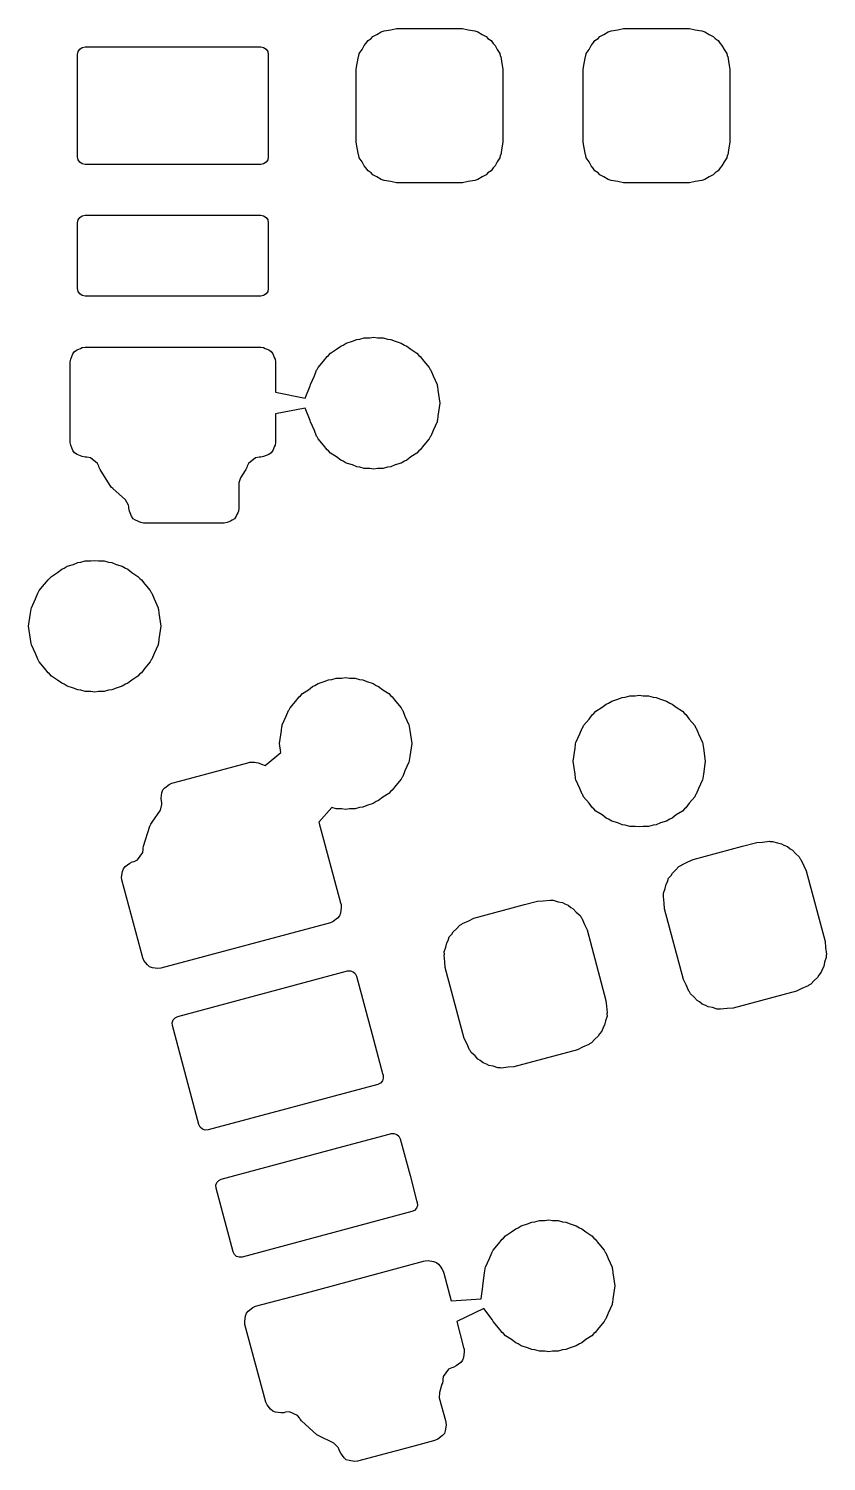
# Model space of a CAD drawing. Extents: x -3.89 to 1.02, y -1.82 to 1.02.
# Drawn here: x -1.0178 to -0.8033, y -0.3446 to 0.0407 of the extents above; entities that cross this region are included whole.
import ezdxf

# ---------------------------------------------------------------- set-up
doc = ezdxf.new("R2010")
doc.units = 0
doc.header["$MEASUREMENT"] = 0
doc.layers.add('BLACK', color=7, linetype='CONTINUOUS')

msp = doc.modelspace()

# ---------------------------------------------------------------- linework, layer by layer
at = {"layer": 'BLACK', "linetype": 'CONTINUOUS'}
for p, q in [((-0.92571, 0.03808), (-0.92521, 0.03858)), ((-0.92521, 0.03858), (-0.92415, 0.03912)), ((-0.92415, 0.03912), (-0.92302, 0.03988)), ((-0.92302, 0.03988), (-0.92244, 0.04)), ((-0.92244, 0.04), (-0.9222, 0.04012)), ((-0.9222, 0.04012), (-0.92037, 0.04041)), ((-0.92037, 0.04041), (-0.91886, 0.04071)), ((-0.91886, 0.04071), (-0.90114, 0.04071)), ((-0.90114, 0.04071), (-0.89963, 0.04041)), ((-0.89963, 0.04041), (-0.8978, 0.04012)), ((-0.8978, 0.04012), (-0.89756, 0.04)), ((-0.89756, 0.04), (-0.89698, 0.03988)), ((-0.89698, 0.03988), (-0.89585, 0.03912)), ((-0.89585, 0.03912), (-0.89479, 0.03858)), ((-0.89479, 0.03858), (-0.89429, 0.03808)), ((-0.86469, 0.03808), (-0.86418, 0.03858)), ((-0.86418, 0.03858), (-0.86313, 0.03912)), ((-0.86313, 0.03912), (-0.86199, 0.03988)), ((-0.86199, 0.03988), (-0.86141, 0.04)), ((-0.86141, 0.04), (-0.86117, 0.04012)), ((-0.86117, 0.04012), (-0.85935, 0.04041)), ((-0.85935, 0.04041), (-0.85784, 0.04071)), ((-0.85784, 0.04071), (-0.84012, 0.04071)), ((-0.84012, 0.04071), (-0.8386, 0.04041)), ((-0.8386, 0.04041), (-0.83678, 0.04012)), ((-0.83678, 0.04012), (-0.83654, 0.04)), ((-0.83654, 0.04), (-0.83596, 0.03988)), ((-0.83596, 0.03988), (-0.83482, 0.03912)), ((-0.83482, 0.03912), (-0.83377, 0.03858)), ((-0.83377, 0.03858), (-0.83326, 0.03808)), ((-1.00445, 0.03455), (-1.00402, 0.0352)), ((-1.00402, 0.0352), (-1.00337, 0.03563)), ((-1.00337, 0.03563), (-1.0026, 0.03579)), ((-1.0026, 0.03579), (-0.95535, 0.03579)), ((-0.95535, 0.03579), (-0.95459, 0.03563)), ((-0.95459, 0.03563), (-0.95393, 0.0352)), ((-0.95393, 0.0352), (-0.9535, 0.03455)), ((-0.9289, 0.034), (-0.92814, 0.03514)), ((-0.92814, 0.03514), (-0.9276, 0.03619)), ((-0.9276, 0.03619), (-0.9271, 0.0367)), ((-0.9271, 0.0367), (-0.92654, 0.03753)), ((-0.92654, 0.03753), (-0.92571, 0.03808)), ((-0.89429, 0.03808), (-0.89346, 0.03753)), ((-0.89346, 0.03753), (-0.8929, 0.0367)), ((-0.8929, 0.0367), (-0.8924, 0.03619)), ((-0.8924, 0.03619), (-0.89186, 0.03514)), ((-0.89186, 0.03514), (-0.8911, 0.034)), ((-0.86787, 0.034), (-0.86711, 0.03514)), ((-0.86711, 0.03514), (-0.86658, 0.03619)), ((-0.86658, 0.03619), (-0.86607, 0.0367)), ((-0.86607, 0.0367), (-0.86552, 0.03753)), ((-0.86552, 0.03753), (-0.86469, 0.03808)), ((-0.83326, 0.03808), (-0.83244, 0.03753)), ((-0.83244, 0.03753), (-0.83188, 0.0367)), ((-0.83188, 0.0367), (-0.83138, 0.03619)), ((-0.83138, 0.03619), (-0.83084, 0.03514)), ((-0.83084, 0.03514), (-0.83008, 0.034)), ((-1.00461, 0.03378), (-1.00445, 0.03455)), ((-1.00461, 0.00622), (-1.00461, 0.03378)), ((-0.9535, 0.03455), (-0.95335, 0.03378)), ((-0.95335, 0.03378), (-0.95335, 0.00622)), ((-0.92972, 0.02984), (-0.92942, 0.03136)), ((-0.92942, 0.03136), (-0.92913, 0.03318)), ((-0.92913, 0.03318), (-0.92901, 0.03342)), ((-0.92901, 0.03342), (-0.9289, 0.034)), ((-0.8911, 0.034), (-0.89099, 0.03342)), ((-0.89099, 0.03342), (-0.89087, 0.03318)), ((-0.89087, 0.03318), (-0.89058, 0.03136)), ((-0.89058, 0.03136), (-0.89028, 0.02984)), ((-0.8687, 0.02984), (-0.8684, 0.03136)), ((-0.8684, 0.03136), (-0.86811, 0.03318)), ((-0.86811, 0.03318), (-0.86799, 0.03342)), ((-0.86799, 0.03342), (-0.86787, 0.034)), ((-0.83008, 0.034), (-0.82996, 0.03342)), ((-0.82996, 0.03342), (-0.82984, 0.03318)), ((-0.82984, 0.03318), (-0.82955, 0.03136)), ((-0.82955, 0.03136), (-0.82925, 0.02984)), ((-0.92972, 0.01016), (-0.92972, 0.02984)), ((-0.89028, 0.02984), (-0.89028, 0.01016)), ((-0.8687, 0.01016), (-0.8687, 0.02984)), ((-0.82925, 0.02984), (-0.82925, 0.01016)), ((-0.92942, 0.00864), (-0.92972, 0.01016)), ((-0.92913, 0.00682), (-0.92942, 0.00864)), ((-0.89058, 0.00864), (-0.89087, 0.00682)), ((-0.89028, 0.01016), (-0.89058, 0.00864)), ((-0.8684, 0.00864), (-0.8687, 0.01016)), ((-0.86811, 0.00682), (-0.8684, 0.00864)), ((-0.82955, 0.00864), (-0.82984, 0.00682)), ((-0.82925, 0.01016), (-0.82955, 0.00864)), ((-1.00445, 0.00545), (-1.00461, 0.00622)), ((-1.00402, 0.0048), (-1.00445, 0.00545)), ((-1.00337, 0.00437), (-1.00402, 0.0048)), ((-1.0026, 0.00421), (-1.00337, 0.00437)), ((-1.00211, 0.00421), (-1.0026, 0.00421)), ((-0.95584, 0.00421), (-1.00211, 0.00421)), ((-0.95535, 0.00421), (-0.95584, 0.00421)), ((-0.95459, 0.00437), (-0.95535, 0.00421)), ((-0.95393, 0.0048), (-0.95459, 0.00437)), ((-0.9535, 0.00545), (-0.95393, 0.0048)), ((-0.95335, 0.00622), (-0.9535, 0.00545)), ((-0.92901, 0.00658), (-0.92913, 0.00682)), ((-0.9289, 0.006), (-0.92901, 0.00658)), ((-0.92814, 0.00486), (-0.9289, 0.006)), ((-0.9276, 0.00381), (-0.92814, 0.00486)), ((-0.89186, 0.00486), (-0.8924, 0.00381)), ((-0.8911, 0.006), (-0.89186, 0.00486)), ((-0.89099, 0.00658), (-0.8911, 0.006)), ((-0.89087, 0.00682), (-0.89099, 0.00658)), ((-0.86799, 0.00658), (-0.86811, 0.00682)), ((-0.86787, 0.006), (-0.86799, 0.00658)), ((-0.86711, 0.00486), (-0.86787, 0.006)), ((-0.86658, 0.00381), (-0.86711, 0.00486)), ((-0.83084, 0.00486), (-0.83138, 0.00381)), ((-0.83008, 0.006), (-0.83084, 0.00486)), ((-0.82996, 0.00658), (-0.83008, 0.006)), ((-0.82984, 0.00682), (-0.82996, 0.00658)), ((-0.9271, 0.0033), (-0.9276, 0.00381)), ((-0.92654, 0.00247), (-0.9271, 0.0033)), ((-0.92571, 0.00192), (-0.92654, 0.00247)), ((-0.92521, 0.00142), (-0.92571, 0.00192)), ((-0.92415, 0.00088), (-0.92521, 0.00142)), ((-0.92302, 0.00012), (-0.92415, 0.00088)), ((-0.92244, 0), (-0.92302, 0.00012)), ((-0.9222, -0.00012), (-0.92244, 0)), ((-0.89756, 0), (-0.8978, -0.00012)), ((-0.89698, 0.00012), (-0.89756, 0)), ((-0.89585, 0.00088), (-0.89698, 0.00012)), ((-0.89479, 0.00142), (-0.89585, 0.00088)), ((-0.89429, 0.00192), (-0.89479, 0.00142)), ((-0.89346, 0.00247), (-0.89429, 0.00192)), ((-0.8929, 0.0033), (-0.89346, 0.00247)), ((-0.8924, 0.00381), (-0.8929, 0.0033)), ((-0.86607, 0.0033), (-0.86658, 0.00381)), ((-0.86552, 0.00247), (-0.86607, 0.0033)), ((-0.86469, 0.00192), (-0.86552, 0.00247)), ((-0.86418, 0.00142), (-0.86469, 0.00192)), ((-0.86313, 0.00088), (-0.86418, 0.00142)), ((-0.86199, 0.00012), (-0.86313, 0.00088)), ((-0.86141, 0), (-0.86199, 0.00012)), ((-0.86117, -0.00012), (-0.86141, 0)), ((-0.83654, 0), (-0.83678, -0.00012)), ((-0.83596, 0.00012), (-0.83654, 0)), ((-0.83482, 0.00088), (-0.83596, 0.00012)), ((-0.83377, 0.00142), (-0.83482, 0.00088)), ((-0.83326, 0.00192), (-0.83377, 0.00142)), ((-0.83244, 0.00247), (-0.83326, 0.00192)), ((-0.83188, 0.0033), (-0.83244, 0.00247)), ((-0.83138, 0.00381), (-0.83188, 0.0033)), ((-0.92037, -0.00041), (-0.9222, -0.00012)), ((-0.91886, -0.00071), (-0.92037, -0.00041)), ((-0.90114, -0.00071), (-0.91886, -0.00071)), ((-0.89963, -0.00041), (-0.90114, -0.00071)), ((-0.8978, -0.00012), (-0.89963, -0.00041)), ((-0.85935, -0.00041), (-0.86117, -0.00012)), ((-0.85784, -0.00071), (-0.85935, -0.00041)), ((-0.84012, -0.00071), (-0.85784, -0.00071)), ((-0.8386, -0.00041), (-0.84012, -0.00071)), ((-0.83678, -0.00012), (-0.8386, -0.00041)), ((-1.00461, -0.0115), (-1.00445, -0.01073)), ((-1.00461, -0.02921), (-1.00461, -0.0115)), ((-1.00445, -0.01073), (-1.00402, -0.01008)), ((-1.00402, -0.01008), (-1.00337, -0.00964)), ((-1.00337, -0.00964), (-1.0026, -0.00949)), ((-1.0026, -0.00949), (-0.95535, -0.00949)), ((-0.95535, -0.00949), (-0.95459, -0.00964)), ((-0.95459, -0.00964), (-0.95393, -0.01008)), ((-0.95393, -0.01008), (-0.9535, -0.01073)), ((-0.9535, -0.01073), (-0.95335, -0.0115)), ((-0.95335, -0.0115), (-0.95335, -0.02921)), ((-1.00445, -0.02998), (-1.00461, -0.02921)), ((-1.00402, -0.03063), (-1.00445, -0.02998)), ((-1.00337, -0.03107), (-1.00402, -0.03063)), ((-0.95393, -0.03063), (-0.95459, -0.03107)), ((-0.9535, -0.02998), (-0.95393, -0.03063)), ((-0.95335, -0.02921), (-0.9535, -0.02998)), ((-1.0026, -0.03122), (-1.00337, -0.03107)), ((-0.95535, -0.03122), (-1.0026, -0.03122)), ((-0.95459, -0.03107), (-0.95535, -0.03122)), ((-0.92605, -0.04242), (-0.925, -0.04229)), ((-0.925, -0.04229), (-0.92395, -0.04242)), ((-1.00585, -0.04674), (-1.00541, -0.04609)), ((-1.00541, -0.04609), (-1.00476, -0.04565)), ((-1.00476, -0.04565), (-1.00431, -0.04547)), ((-1.00431, -0.04547), (-1.00381, -0.04526)), ((-1.00431, -0.04547), (-1.00431, -0.04547)), ((-1.00381, -0.04526), (-1.00337, -0.04507)), ((-1.00381, -0.04526), (-1.00381, -0.04526)), ((-1.00337, -0.04507), (-1.0026, -0.04492)), ((-1.0026, -0.04492), (-0.95535, -0.04492)), ((-0.95535, -0.04492), (-0.95459, -0.04507)), ((-0.95459, -0.04507), (-0.95414, -0.04526)), ((-0.95414, -0.04526), (-0.95414, -0.04526)), ((-0.95414, -0.04526), (-0.95364, -0.04547)), ((-0.95364, -0.04547), (-0.95364, -0.04547)), ((-0.95364, -0.04547), (-0.95319, -0.04565)), ((-0.95319, -0.04565), (-0.95254, -0.04609)), ((-0.95254, -0.04609), (-0.95211, -0.04674)), ((-0.93663, -0.04658), (-0.93498, -0.04552)), ((-0.93498, -0.04552), (-0.93386, -0.04466)), ((-0.93386, -0.04466), (-0.93324, -0.0444)), ((-0.93324, -0.0444), (-0.93238, -0.04385)), ((-0.93238, -0.04385), (-0.93074, -0.04337)), ((-0.93074, -0.04337), (-0.92958, -0.04289)), ((-0.92958, -0.04289), (-0.92873, -0.04278)), ((-0.92873, -0.04278), (-0.92753, -0.04242)), ((-0.92753, -0.04242), (-0.92605, -0.04242)), ((-0.92395, -0.04242), (-0.92247, -0.04242)), ((-0.92247, -0.04242), (-0.92127, -0.04278)), ((-0.92127, -0.04278), (-0.92041, -0.04289)), ((-0.92041, -0.04289), (-0.91926, -0.04337)), ((-0.91926, -0.04337), (-0.91762, -0.04385)), ((-0.91762, -0.04385), (-0.91676, -0.0444)), ((-0.91676, -0.0444), (-0.91614, -0.04466)), ((-0.91614, -0.04466), (-0.91502, -0.04552)), ((-0.91502, -0.04552), (-0.91337, -0.04658)), ((-1.00657, -0.0489), (-1.00642, -0.04813)), ((-1.00657, -0.07055), (-1.00657, -0.0489)), ((-1.00642, -0.04813), (-1.00585, -0.04674)), ((-0.95211, -0.04674), (-0.95192, -0.04718)), ((-0.95192, -0.04718), (-0.95192, -0.04719)), ((-0.95192, -0.04719), (-0.95172, -0.04768)), ((-0.95172, -0.04768), (-0.95172, -0.04768)), ((-0.95172, -0.04768), (-0.95153, -0.04813)), ((-0.95153, -0.04813), (-0.95138, -0.0489)), ((-0.95138, -0.0489), (-0.95138, -0.04938)), ((-0.95138, -0.04938), (-0.95138, -0.04938)), ((-0.95138, -0.04938), (-0.95138, -0.05709)), ((-0.93994, -0.0504), (-0.93848, -0.04872)), ((-0.93848, -0.04872), (-0.93753, -0.04747)), ((-0.93753, -0.04747), (-0.93716, -0.04719)), ((-0.93716, -0.04719), (-0.93663, -0.04658)), ((-0.91337, -0.04658), (-0.91284, -0.04719)), ((-0.91284, -0.04719), (-0.91248, -0.04747)), ((-0.91248, -0.04747), (-0.91152, -0.04872)), ((-0.91152, -0.04872), (-0.91006, -0.0504)), ((-0.94204, -0.055), (-0.94096, -0.05265)), ((-0.94096, -0.05265), (-0.94034, -0.05114)), ((-0.94034, -0.05114), (-0.94018, -0.05094)), ((-0.94018, -0.05094), (-0.93994, -0.0504)), ((-0.91006, -0.0504), (-0.90982, -0.05094)), ((-0.90982, -0.05094), (-0.90966, -0.05114)), ((-0.90966, -0.05114), (-0.90904, -0.05265)), ((-0.90904, -0.05265), (-0.90796, -0.055)), ((-0.95138, -0.05709), (-0.94346, -0.05866)), ((-0.94346, -0.05866), (-0.94209, -0.05537)), ((-0.94209, -0.05537), (-0.94204, -0.055)), ((-0.90796, -0.055), (-0.90791, -0.05537)), ((-0.90791, -0.05537), (-0.90789, -0.05542)), ((-0.90789, -0.05542), (-0.90775, -0.0565)), ((-0.90775, -0.0565), (-0.90724, -0.06)), ((-0.94346, -0.06134), (-0.95138, -0.06291)), ((-0.94209, -0.06463), (-0.94346, -0.06134)), ((-0.90724, -0.06), (-0.90775, -0.0635)), ((-0.95138, -0.06291), (-0.95138, -0.07055)), ((-0.94204, -0.065), (-0.94209, -0.06463)), ((-0.94096, -0.06735), (-0.94204, -0.065)), ((-0.90796, -0.065), (-0.90904, -0.06735)), ((-0.90791, -0.06463), (-0.90796, -0.065)), ((-0.90789, -0.06458), (-0.90791, -0.06463)), ((-0.90775, -0.0635), (-0.90789, -0.06458)), ((-0.94034, -0.06886), (-0.94096, -0.06735)), ((-0.94018, -0.06906), (-0.94034, -0.06886)), ((-0.93994, -0.0696), (-0.94018, -0.06906)), ((-0.90982, -0.06906), (-0.91006, -0.0696)), ((-0.90966, -0.06886), (-0.90982, -0.06906)), ((-0.90904, -0.06735), (-0.90966, -0.06886)), ((-1.00642, -0.07132), (-1.00657, -0.07055)), ((-1.00585, -0.07271), (-1.00642, -0.07132)), ((-1.00541, -0.07336), (-1.00585, -0.07271)), ((-0.95211, -0.07271), (-0.95254, -0.07336)), ((-0.95192, -0.07226), (-0.95211, -0.07271)), ((-0.95172, -0.07177), (-0.95192, -0.07226)), ((-0.95153, -0.07132), (-0.95172, -0.07177)), ((-0.95172, -0.07177), (-0.95172, -0.07177)), ((-0.95138, -0.07055), (-0.95153, -0.07132)), ((-0.93848, -0.07128), (-0.93994, -0.0696)), ((-0.93753, -0.07253), (-0.93848, -0.07128)), ((-0.93716, -0.07281), (-0.93753, -0.07253)), ((-0.93663, -0.07342), (-0.93716, -0.07281)), ((-0.91284, -0.07281), (-0.91337, -0.07342)), ((-0.91248, -0.07253), (-0.91284, -0.07281)), ((-0.91152, -0.07128), (-0.91248, -0.07253)), ((-0.91006, -0.0696), (-0.91152, -0.07128)), ((-1.00476, -0.0738), (-1.00541, -0.07336)), ((-1.00337, -0.07437), (-1.00476, -0.0738)), ((-1.0026, -0.07453), (-1.00337, -0.07437)), ((-1.00211, -0.07453), (-1.0026, -0.07453)), ((-1.00113, -0.07472), (-1.00211, -0.07453)), ((-0.99927, -0.0762), (-1.00113, -0.07472)), ((-0.99891, -0.07699), (-0.99927, -0.0762)), ((-0.99881, -0.07733), (-0.99891, -0.07699)), ((-0.95905, -0.07699), (-0.95914, -0.07733)), ((-0.95868, -0.0762), (-0.95905, -0.07699)), ((-0.95682, -0.07472), (-0.95868, -0.0762)), ((-0.95584, -0.07453), (-0.95682, -0.07472)), ((-0.95535, -0.07453), (-0.95584, -0.07453)), ((-0.95459, -0.07437), (-0.95535, -0.07453)), ((-0.95319, -0.0738), (-0.95459, -0.07437)), ((-0.95254, -0.07336), (-0.95319, -0.0738)), ((-0.93498, -0.07448), (-0.93663, -0.07342)), ((-0.93386, -0.07534), (-0.93498, -0.07448)), ((-0.93324, -0.07559), (-0.93386, -0.07534)), ((-0.93238, -0.07615), (-0.93324, -0.07559)), ((-0.93074, -0.07663), (-0.93238, -0.07615)), ((-0.92958, -0.07711), (-0.93074, -0.07663)), ((-0.91926, -0.07663), (-0.92041, -0.07711)), ((-0.91762, -0.07615), (-0.91926, -0.07663)), ((-0.91676, -0.07559), (-0.91762, -0.07615)), ((-0.91614, -0.07534), (-0.91676, -0.07559)), ((-0.91502, -0.07448), (-0.91614, -0.07534)), ((-0.91337, -0.07342), (-0.91502, -0.07448)), ((-0.99857, -0.07785), (-0.99881, -0.07733)), ((-0.99554, -0.08256), (-0.99857, -0.07785)), ((-0.96082, -0.08009), (-0.96122, -0.08145)), ((-0.95957, -0.07814), (-0.96082, -0.08009)), ((-0.95938, -0.07785), (-0.95957, -0.07814)), ((-0.95957, -0.07814), (-0.95957, -0.07814)), ((-0.95914, -0.07733), (-0.95938, -0.07785)), ((-0.92873, -0.07722), (-0.92958, -0.07711)), ((-0.92753, -0.07758), (-0.92873, -0.07722)), ((-0.92605, -0.07758), (-0.92753, -0.07758)), ((-0.925, -0.07771), (-0.92605, -0.07758)), ((-0.92395, -0.07758), (-0.925, -0.07771)), ((-0.92247, -0.07758), (-0.92395, -0.07758)), ((-0.92127, -0.07722), (-0.92247, -0.07758)), ((-0.92041, -0.07711), (-0.92127, -0.07722)), ((-0.99517, -0.08299), (-0.99554, -0.08256)), ((-0.99173, -0.08597), (-0.99517, -0.08299)), ((-0.96122, -0.08145), (-0.96122, -0.08827)), ((-0.99091, -0.08739), (-0.99173, -0.08597)), ((-0.99083, -0.08778), (-0.99091, -0.08739)), ((-0.99083, -0.08827), (-0.99083, -0.08778)), ((-0.99067, -0.08904), (-0.99083, -0.08827)), ((-0.96122, -0.08827), (-0.96137, -0.08904)), ((-0.9901, -0.09043), (-0.99067, -0.08904)), ((-0.98966, -0.09108), (-0.9901, -0.09043)), ((-0.98901, -0.09151), (-0.98966, -0.09108)), ((-0.98762, -0.09209), (-0.98901, -0.09151)), ((-0.98685, -0.09224), (-0.98762, -0.09209)), ((-0.98637, -0.09224), (-0.98685, -0.09224)), ((-0.96568, -0.09224), (-0.98637, -0.09224)), ((-0.9652, -0.09224), (-0.96568, -0.09224)), ((-0.96443, -0.09209), (-0.9652, -0.09224)), ((-0.96398, -0.09191), (-0.96443, -0.09209)), ((-0.96348, -0.0917), (-0.96398, -0.09191)), ((-0.96398, -0.09191), (-0.96398, -0.09191)), ((-0.96304, -0.09151), (-0.96348, -0.0917)), ((-0.96239, -0.09108), (-0.96304, -0.09151)), ((-0.96195, -0.09043), (-0.96239, -0.09108)), ((-0.96176, -0.08998), (-0.96195, -0.09043)), ((-0.96156, -0.08948), (-0.96176, -0.08998)), ((-0.96137, -0.08904), (-0.96156, -0.08948)), ((-0.96156, -0.08948), (-0.96156, -0.08948)), ((-1.00824, -0.1044), (-1.00738, -0.10385)), ((-1.00738, -0.10385), (-1.00574, -0.10337)), ((-1.00574, -0.10337), (-1.00458, -0.10289)), ((-1.00458, -0.10289), (-1.00373, -0.10278)), ((-1.00373, -0.10278), (-1.00253, -0.10243)), ((-1.00253, -0.10243), (-1.00105, -0.10243)), ((-1.00105, -0.10243), (-1, -0.10229)), ((-1, -0.10229), (-0.99895, -0.10243)), ((-0.99895, -0.10243), (-0.99747, -0.10243)), ((-0.99747, -0.10243), (-0.99627, -0.10278)), ((-0.99627, -0.10278), (-0.99542, -0.10289)), ((-0.99542, -0.10289), (-0.99426, -0.10337)), ((-0.99426, -0.10337), (-0.99262, -0.10385)), ((-0.99262, -0.10385), (-0.99176, -0.1044)), ((-1.01348, -0.10872), (-1.01253, -0.10748)), ((-1.01253, -0.10748), (-1.01216, -0.10719)), ((-1.01216, -0.10719), (-1.01163, -0.10658)), ((-1.01163, -0.10658), (-1.00998, -0.10552)), ((-1.00998, -0.10552), (-1.00886, -0.10466)), ((-1.00886, -0.10466), (-1.00824, -0.1044)), ((-0.99176, -0.1044), (-0.99114, -0.10466)), ((-0.99114, -0.10466), (-0.99002, -0.10552)), ((-0.99002, -0.10552), (-0.98837, -0.10658)), ((-0.98837, -0.10658), (-0.98784, -0.10719)), ((-0.98784, -0.10719), (-0.98747, -0.10748)), ((-0.98747, -0.10748), (-0.98652, -0.10872)), ((-1.01596, -0.11265), (-1.01534, -0.11114)), ((-1.01534, -0.11114), (-1.01518, -0.11094)), ((-1.01518, -0.11094), (-1.01494, -0.1104)), ((-1.01494, -0.1104), (-1.01348, -0.10872)), ((-0.98652, -0.10872), (-0.98506, -0.1104)), ((-0.98506, -0.1104), (-0.98482, -0.11094)), ((-0.98482, -0.11094), (-0.98466, -0.11114)), ((-0.98466, -0.11114), (-0.98404, -0.11265)), ((-1.01725, -0.11649), (-1.01711, -0.11542)), ((-1.01711, -0.11542), (-1.01709, -0.11537)), ((-1.01709, -0.11537), (-1.01704, -0.115)), ((-1.01704, -0.115), (-1.01596, -0.11265)), ((-0.98404, -0.11265), (-0.98296, -0.115)), ((-0.98296, -0.115), (-0.98291, -0.11537)), ((-0.98291, -0.11537), (-0.98289, -0.11542)), ((-0.98289, -0.11542), (-0.98275, -0.1165)), ((-1.01776, -0.12), (-1.01725, -0.11649)), ((-0.98275, -0.1165), (-0.98224, -0.12)), ((-1.01725, -0.12351), (-1.01776, -0.12)), ((-0.98224, -0.12), (-0.98275, -0.1235)), ((-1.01711, -0.12459), (-1.01725, -0.12351)), ((-1.01709, -0.12463), (-1.01711, -0.12459)), ((-1.01704, -0.125), (-1.01709, -0.12463)), ((-1.01596, -0.12735), (-1.01704, -0.125)), ((-0.98296, -0.125), (-0.98404, -0.12735)), ((-0.98291, -0.12463), (-0.98296, -0.125)), ((-0.98289, -0.12459), (-0.98291, -0.12463)), ((-0.98275, -0.1235), (-0.98289, -0.12459)), ((-1.01534, -0.12886), (-1.01596, -0.12735)), ((-1.01518, -0.12906), (-1.01534, -0.12886)), ((-1.01494, -0.1296), (-1.01518, -0.12906)), ((-1.01348, -0.13128), (-1.01494, -0.1296)), ((-0.98506, -0.1296), (-0.98652, -0.13128)), ((-0.98482, -0.12906), (-0.98506, -0.1296)), ((-0.98466, -0.12886), (-0.98482, -0.12906)), ((-0.98404, -0.12735), (-0.98466, -0.12886)), ((-1.01253, -0.13253), (-1.01348, -0.13128)), ((-1.01216, -0.13281), (-1.01253, -0.13253)), ((-1.01163, -0.13342), (-1.01216, -0.13281)), ((-1.00998, -0.13448), (-1.01163, -0.13342)), ((-1.00886, -0.13534), (-1.00998, -0.13448)), ((-0.99002, -0.13448), (-0.99114, -0.13534)), ((-0.98837, -0.13342), (-0.99002, -0.13448)), ((-0.98784, -0.13281), (-0.98837, -0.13342)), ((-0.98747, -0.13253), (-0.98784, -0.13281)), ((-0.98652, -0.13128), (-0.98747, -0.13253)), ((-0.93829, -0.13489), (-0.93714, -0.13442)), ((-0.93714, -0.13442), (-0.93629, -0.1343)), ((-0.93629, -0.1343), (-0.93509, -0.13395)), ((-0.93509, -0.13395), (-0.93361, -0.13395)), ((-0.93361, -0.13395), (-0.93256, -0.13381)), ((-0.93256, -0.13381), (-0.93151, -0.13395)), ((-0.93151, -0.13395), (-0.93003, -0.13395)), ((-0.93003, -0.13395), (-0.92883, -0.1343)), ((-0.92883, -0.1343), (-0.92797, -0.13442)), ((-0.92797, -0.13442), (-0.92682, -0.13489)), ((-1.00824, -0.13559), (-1.00886, -0.13534)), ((-1.00738, -0.13615), (-1.00824, -0.13559)), ((-1.00574, -0.13663), (-1.00738, -0.13615)), ((-1.00458, -0.13711), (-1.00574, -0.13663)), ((-1.00373, -0.13722), (-1.00458, -0.13711)), ((-1.00253, -0.13758), (-1.00373, -0.13722)), ((-1.00105, -0.13758), (-1.00253, -0.13758)), ((-1, -0.13771), (-1.00105, -0.13758)), ((-0.99895, -0.13758), (-1, -0.13771)), ((-0.99747, -0.13758), (-0.99895, -0.13758)), ((-0.99627, -0.13722), (-0.99747, -0.13758)), ((-0.99542, -0.13711), (-0.99627, -0.13722)), ((-0.99426, -0.13663), (-0.99542, -0.13711)), ((-0.99262, -0.13615), (-0.99426, -0.13663)), ((-0.99176, -0.13559), (-0.99262, -0.13615)), ((-0.99114, -0.13534), (-0.99176, -0.13559)), ((-0.94472, -0.13872), (-0.94419, -0.13811)), ((-0.94419, -0.13811), (-0.94254, -0.13705)), ((-0.94254, -0.13705), (-0.94142, -0.13619)), ((-0.94142, -0.13619), (-0.9408, -0.13593)), ((-0.9408, -0.13593), (-0.93993, -0.13538)), ((-0.93993, -0.13538), (-0.93829, -0.13489)), ((-0.92682, -0.13489), (-0.92518, -0.13538)), ((-0.92518, -0.13538), (-0.92432, -0.13593)), ((-0.92432, -0.13593), (-0.9237, -0.13619)), ((-0.9237, -0.13619), (-0.92257, -0.13705)), ((-0.92257, -0.13705), (-0.92093, -0.13811)), ((-0.92093, -0.13811), (-0.9204, -0.13872)), ((-0.85737, -0.13904), (-0.85617, -0.13869)), ((-0.85617, -0.13869), (-0.85469, -0.13869)), ((-0.85469, -0.13869), (-0.85364, -0.13855)), ((-0.85364, -0.13855), (-0.85259, -0.13869)), ((-0.85259, -0.13869), (-0.85112, -0.13869)), ((-0.85112, -0.13869), (-0.84992, -0.13904)), ((-0.9479, -0.14267), (-0.94774, -0.14247)), ((-0.94774, -0.14247), (-0.94749, -0.14193)), ((-0.94749, -0.14193), (-0.94604, -0.14024)), ((-0.94604, -0.14024), (-0.94508, -0.139)), ((-0.94508, -0.139), (-0.94472, -0.13872)), ((-0.9204, -0.13872), (-0.92003, -0.139)), ((-0.92003, -0.139), (-0.91908, -0.14025)), ((-0.91908, -0.14025), (-0.91762, -0.14193)), ((-0.91762, -0.14193), (-0.91738, -0.14247)), ((-0.91738, -0.14247), (-0.91722, -0.14267)), ((-0.86527, -0.14284), (-0.86363, -0.14179)), ((-0.86363, -0.14179), (-0.8625, -0.14092)), ((-0.8625, -0.14092), (-0.86189, -0.14067)), ((-0.86189, -0.14067), (-0.86102, -0.14011)), ((-0.86102, -0.14011), (-0.85938, -0.13963)), ((-0.85938, -0.13963), (-0.85823, -0.13915)), ((-0.85823, -0.13915), (-0.85737, -0.13904)), ((-0.84992, -0.13904), (-0.84906, -0.13915)), ((-0.84906, -0.13915), (-0.84791, -0.13963)), ((-0.84791, -0.13963), (-0.84627, -0.14011)), ((-0.84627, -0.14011), (-0.8454, -0.14067)), ((-0.8454, -0.14067), (-0.84479, -0.14092)), ((-0.84479, -0.14092), (-0.84366, -0.14179)), ((-0.84366, -0.14179), (-0.84202, -0.14284)), ((-0.94959, -0.14652), (-0.94852, -0.14417)), ((-0.94852, -0.14417), (-0.9479, -0.14267)), ((-0.91722, -0.14267), (-0.9166, -0.14417)), ((-0.9166, -0.14417), (-0.91552, -0.14652)), ((-0.86858, -0.14666), (-0.86712, -0.14498)), ((-0.86712, -0.14498), (-0.86617, -0.14374)), ((-0.86617, -0.14374), (-0.8658, -0.14346)), ((-0.8658, -0.14346), (-0.86527, -0.14284)), ((-0.84202, -0.14284), (-0.84149, -0.14346)), ((-0.84149, -0.14346), (-0.84112, -0.14374)), ((-0.84112, -0.14374), (-0.84016, -0.14498)), ((-0.84016, -0.14498), (-0.83871, -0.14666)), ((-0.95031, -0.15153), (-0.94981, -0.14802)), ((-0.94981, -0.14802), (-0.94967, -0.14694)), ((-0.94967, -0.14694), (-0.94965, -0.14689)), ((-0.94965, -0.14689), (-0.94959, -0.14652)), ((-0.91552, -0.14652), (-0.91547, -0.14689)), ((-0.91547, -0.14689), (-0.91545, -0.14694)), ((-0.91545, -0.14694), (-0.91531, -0.14802)), ((-0.91531, -0.14802), (-0.9148, -0.15153)), ((-0.87068, -0.15126), (-0.86961, -0.14891)), ((-0.86961, -0.14891), (-0.86898, -0.14741)), ((-0.86898, -0.14741), (-0.86883, -0.1472)), ((-0.86883, -0.1472), (-0.86858, -0.14666)), ((-0.83871, -0.14666), (-0.83846, -0.1472)), ((-0.83846, -0.1472), (-0.8383, -0.14741)), ((-0.8383, -0.14741), (-0.83768, -0.14891)), ((-0.83768, -0.14891), (-0.83661, -0.15126)), ((-0.95418, -0.15746), (-0.94996, -0.15399)), ((-0.94996, -0.15399), (-0.95031, -0.15153)), ((-0.9148, -0.15153), (-0.91531, -0.15503)), ((-0.8714, -0.15626), (-0.87089, -0.15276)), ((-0.87089, -0.15276), (-0.87075, -0.15168)), ((-0.87075, -0.15168), (-0.87073, -0.15163)), ((-0.87073, -0.15163), (-0.87068, -0.15126)), ((-0.83661, -0.15126), (-0.83655, -0.15163)), ((-0.83655, -0.15163), (-0.83653, -0.15168)), ((-0.83653, -0.15168), (-0.83639, -0.15276)), ((-0.83639, -0.15276), (-0.83589, -0.15626)), ((-0.97724, -0.16162), (-0.95882, -0.15669)), ((-0.95882, -0.15669), (-0.95835, -0.15656)), ((-0.95882, -0.15669), (-0.95882, -0.15669)), ((-0.95835, -0.15656), (-0.95757, -0.15651)), ((-0.95757, -0.15651), (-0.95757, -0.15651)), ((-0.95757, -0.15651), (-0.95709, -0.15658)), ((-0.95709, -0.15658), (-0.95709, -0.15658)), ((-0.95709, -0.15658), (-0.95656, -0.15665)), ((-0.95656, -0.15665), (-0.95656, -0.15665)), ((-0.95656, -0.15665), (-0.95608, -0.15671)), ((-0.95608, -0.15671), (-0.95534, -0.15696)), ((-0.95534, -0.15696), (-0.95515, -0.15712)), ((-0.95515, -0.15712), (-0.95418, -0.15746)), ((-0.91552, -0.15653), (-0.9166, -0.15888)), ((-0.91547, -0.15616), (-0.91552, -0.15653)), ((-0.91545, -0.15611), (-0.91547, -0.15616)), ((-0.91531, -0.15503), (-0.91545, -0.15611)), ((-0.87089, -0.15977), (-0.8714, -0.15626)), ((-0.83589, -0.15626), (-0.83639, -0.15977)), ((-0.97927, -0.16217), (-0.97724, -0.16162)), ((-0.91762, -0.16113), (-0.91908, -0.16281)), ((-0.91738, -0.16059), (-0.91762, -0.16113)), ((-0.91722, -0.16038), (-0.91738, -0.16059)), ((-0.9166, -0.15888), (-0.91722, -0.16038)), ((-0.87075, -0.16085), (-0.87089, -0.15977)), ((-0.87073, -0.1609), (-0.87075, -0.16085)), ((-0.87068, -0.16127), (-0.87073, -0.1609)), ((-0.86961, -0.16362), (-0.87068, -0.16127)), ((-0.83661, -0.16127), (-0.83768, -0.16362)), ((-0.83655, -0.1609), (-0.83661, -0.16127)), ((-0.83653, -0.16085), (-0.83655, -0.1609)), ((-0.83639, -0.15977), (-0.83653, -0.16085)), ((-0.98213, -0.16626), (-0.98194, -0.16476)), ((-0.98194, -0.16476), (-0.98168, -0.16402)), ((-0.98168, -0.16402), (-0.98117, -0.16343)), ((-0.98117, -0.16343), (-0.97997, -0.16251)), ((-0.97997, -0.16251), (-0.97927, -0.16217)), ((-0.92093, -0.16495), (-0.92257, -0.166)), ((-0.9204, -0.16433), (-0.92093, -0.16495)), ((-0.92003, -0.16405), (-0.9204, -0.16433)), ((-0.91908, -0.16281), (-0.92003, -0.16405)), ((-0.86898, -0.16512), (-0.86961, -0.16362)), ((-0.86883, -0.16533), (-0.86898, -0.16512)), ((-0.86858, -0.16586), (-0.86883, -0.16533)), ((-0.83846, -0.16533), (-0.83871, -0.16586)), ((-0.8383, -0.16512), (-0.83846, -0.16533)), ((-0.83768, -0.16362), (-0.8383, -0.16512)), ((-0.98454, -0.17271), (-0.98236, -0.16949)), ((-0.98236, -0.16949), (-0.98193, -0.16791)), ((-0.98208, -0.16704), (-0.98213, -0.16626)), ((-0.98196, -0.16751), (-0.98208, -0.16704)), ((-0.98193, -0.16791), (-0.98196, -0.16751)), ((-0.93626, -0.16876), (-0.93972, -0.17271)), ((-0.93509, -0.1691), (-0.93626, -0.16876)), ((-0.93361, -0.1691), (-0.93509, -0.1691)), ((-0.93256, -0.16924), (-0.93361, -0.1691)), ((-0.93151, -0.1691), (-0.93256, -0.16924)), ((-0.93003, -0.1691), (-0.93151, -0.1691)), ((-0.92883, -0.16875), (-0.93003, -0.1691)), ((-0.92797, -0.16864), (-0.92883, -0.16875)), ((-0.92682, -0.16816), (-0.92797, -0.16864)), ((-0.92518, -0.16768), (-0.92682, -0.16816)), ((-0.92432, -0.16712), (-0.92518, -0.16768)), ((-0.9237, -0.16687), (-0.92432, -0.16712)), ((-0.92257, -0.166), (-0.9237, -0.16687)), ((-0.86712, -0.16755), (-0.86858, -0.16586)), ((-0.86617, -0.16879), (-0.86712, -0.16755)), ((-0.8658, -0.16907), (-0.86617, -0.16879)), ((-0.86527, -0.16968), (-0.8658, -0.16907)), ((-0.84149, -0.16907), (-0.84202, -0.16968)), ((-0.84112, -0.16879), (-0.84149, -0.16907)), ((-0.84016, -0.16755), (-0.84112, -0.16879)), ((-0.83871, -0.16586), (-0.84016, -0.16755)), ((-0.98516, -0.17377), (-0.98491, -0.17326)), ((-0.98491, -0.17326), (-0.98454, -0.17271)), ((-0.93972, -0.17271), (-0.93391, -0.19439)), ((-0.86363, -0.17074), (-0.86527, -0.16968)), ((-0.8625, -0.1716), (-0.86363, -0.17074)), ((-0.86189, -0.17186), (-0.8625, -0.1716)), ((-0.86102, -0.17242), (-0.86189, -0.17186)), ((-0.85938, -0.1729), (-0.86102, -0.17242)), ((-0.85823, -0.17337), (-0.85938, -0.1729)), ((-0.85737, -0.17349), (-0.85823, -0.17337)), ((-0.84906, -0.17337), (-0.84992, -0.17349)), ((-0.84791, -0.1729), (-0.84906, -0.17337)), ((-0.84627, -0.17242), (-0.84791, -0.1729)), ((-0.8454, -0.17186), (-0.84627, -0.17242)), ((-0.84479, -0.1716), (-0.8454, -0.17186)), ((-0.84366, -0.17074), (-0.84479, -0.1716)), ((-0.84202, -0.16968), (-0.84366, -0.17074)), ((-0.98686, -0.17911), (-0.98516, -0.17377)), ((-0.85617, -0.17384), (-0.85737, -0.17349)), ((-0.85469, -0.17384), (-0.85617, -0.17384)), ((-0.85364, -0.17398), (-0.85469, -0.17384)), ((-0.85259, -0.17384), (-0.85364, -0.17398)), ((-0.85112, -0.17384), (-0.85259, -0.17384)), ((-0.84992, -0.17349), (-0.85112, -0.17384)), ((-0.98853, -0.18279), (-0.98711, -0.18088)), ((-0.98711, -0.18088), (-0.98697, -0.18003)), ((-0.98697, -0.18003), (-0.98696, -0.17967)), ((-0.98696, -0.17967), (-0.98686, -0.17911)), ((-0.83914, -0.1827), (-0.82588, -0.17915)), ((-0.82588, -0.17915), (-0.8224, -0.17822)), ((-0.8224, -0.17822), (-0.82203, -0.17812)), ((-0.8224, -0.17822), (-0.8224, -0.17822)), ((-0.82203, -0.17812), (-0.82049, -0.17802)), ((-0.82049, -0.17802), (-0.81865, -0.17782)), ((-0.81865, -0.17782), (-0.81839, -0.17788)), ((-0.81839, -0.17788), (-0.8178, -0.17784)), ((-0.8178, -0.17784), (-0.8165, -0.17828)), ((-0.8165, -0.17828), (-0.81534, -0.17853)), ((-0.81534, -0.17853), (-0.81473, -0.17888)), ((-0.81473, -0.17888), (-0.81378, -0.1792)), ((-0.81378, -0.1792), (-0.81303, -0.17986)), ((-0.81303, -0.17986), (-0.81242, -0.18022)), ((-0.81242, -0.18022), (-0.81162, -0.1811)), ((-0.99231, -0.18521), (-0.99179, -0.18462)), ((-0.99179, -0.18462), (-0.9906, -0.1837)), ((-0.9906, -0.1837), (-0.9899, -0.18336)), ((-0.9899, -0.18336), (-0.98943, -0.18323)), ((-0.98943, -0.18323), (-0.98853, -0.18279)), ((-0.84385, -0.18561), (-0.84294, -0.18458)), ((-0.84294, -0.18458), (-0.84241, -0.18432)), ((-0.84241, -0.18432), (-0.84221, -0.18414)), ((-0.84221, -0.18414), (-0.84053, -0.18338)), ((-0.84053, -0.18338), (-0.83914, -0.1827)), ((-0.81162, -0.1811), (-0.81059, -0.182)), ((-0.81059, -0.182), (-0.81033, -0.18253)), ((-0.81033, -0.18253), (-0.81015, -0.18273)), ((-0.81015, -0.18273), (-0.8094, -0.18442)), ((-0.8094, -0.18442), (-0.80872, -0.1858)), ((-0.99276, -0.18745), (-0.99256, -0.18595)), ((-0.99271, -0.18823), (-0.99276, -0.18745)), ((-0.99276, -0.18745), (-0.99276, -0.18745)), ((-0.9871, -0.20914), (-0.99271, -0.18823)), ((-0.99256, -0.18595), (-0.99231, -0.18521)), ((-0.84642, -0.18933), (-0.84606, -0.18871)), ((-0.84606, -0.18871), (-0.84574, -0.18776)), ((-0.84574, -0.18776), (-0.84508, -0.18702)), ((-0.84508, -0.18702), (-0.84472, -0.1864)), ((-0.84472, -0.1864), (-0.84385, -0.18561)), ((-0.80872, -0.1858), (-0.80363, -0.20481)), ((-0.84712, -0.19263), (-0.84706, -0.19237)), ((-0.84693, -0.19447), (-0.84712, -0.19263)), ((-0.8471, -0.19178), (-0.84666, -0.19048)), ((-0.84706, -0.19237), (-0.8471, -0.19178)), ((-0.84666, -0.19048), (-0.84642, -0.18933)), ((-0.93374, -0.19564), (-0.93393, -0.19713)), ((-0.93391, -0.19439), (-0.93391, -0.19439)), ((-0.93391, -0.19439), (-0.93379, -0.19486)), ((-0.93379, -0.19486), (-0.93374, -0.19564)), ((-0.89809, -0.1985), (-0.8845, -0.19486)), ((-0.8845, -0.19486), (-0.88135, -0.19401)), ((-0.88135, -0.19401), (-0.88097, -0.19391)), ((-0.88135, -0.19401), (-0.88135, -0.19401)), ((-0.88097, -0.19391), (-0.87943, -0.19381)), ((-0.87943, -0.19381), (-0.87759, -0.19362)), ((-0.87759, -0.19362), (-0.87733, -0.19367)), ((-0.87733, -0.19367), (-0.87674, -0.19363)), ((-0.87674, -0.19363), (-0.87545, -0.19407)), ((-0.87545, -0.19407), (-0.87429, -0.19432)), ((-0.87429, -0.19432), (-0.87367, -0.19468)), ((-0.87367, -0.19468), (-0.87273, -0.195)), ((-0.87273, -0.195), (-0.87198, -0.19565)), ((-0.87198, -0.19565), (-0.87136, -0.19601)), ((-0.87136, -0.19601), (-0.87057, -0.19689)), ((-0.84682, -0.19601), (-0.84693, -0.19447)), ((-0.84173, -0.21502), (-0.84682, -0.19601)), ((-0.9366, -0.19973), (-0.98223, -0.21196)), ((-0.9359, -0.19938), (-0.9366, -0.19973)), ((-0.9366, -0.19973), (-0.9366, -0.19973)), ((-0.9347, -0.19846), (-0.9359, -0.19938)), ((-0.93418, -0.19787), (-0.9347, -0.19846)), ((-0.93393, -0.19713), (-0.93418, -0.19787)), ((-0.90189, -0.20037), (-0.90136, -0.20011)), ((-0.90136, -0.20011), (-0.90116, -0.19993)), ((-0.90116, -0.19993), (-0.89947, -0.19918)), ((-0.89947, -0.19918), (-0.89809, -0.1985)), ((-0.87057, -0.19689), (-0.86954, -0.19779)), ((-0.86954, -0.19779), (-0.86928, -0.19832)), ((-0.86928, -0.19832), (-0.8691, -0.19852)), ((-0.8691, -0.19852), (-0.86835, -0.20021)), ((-0.86835, -0.20021), (-0.86766, -0.20159)), ((-0.905, -0.2045), (-0.90468, -0.20356)), ((-0.90468, -0.20356), (-0.90403, -0.20281)), ((-0.90403, -0.20281), (-0.90367, -0.20219)), ((-0.90367, -0.20219), (-0.90279, -0.2014)), ((-0.90279, -0.2014), (-0.90189, -0.20037)), ((-0.86766, -0.20159), (-0.86257, -0.22061)), ((-0.90605, -0.20757), (-0.90561, -0.20628)), ((-0.90601, -0.20816), (-0.90605, -0.20757)), ((-0.90561, -0.20628), (-0.90536, -0.20512)), ((-0.90536, -0.20512), (-0.905, -0.2045)), ((-0.80363, -0.20481), (-0.80352, -0.20635)), ((-0.80352, -0.20635), (-0.80333, -0.20819)), ((-0.98676, -0.20985), (-0.9871, -0.20914)), ((-0.98584, -0.21104), (-0.98676, -0.20985)), ((-0.98525, -0.21156), (-0.98584, -0.21104)), ((-0.98451, -0.21181), (-0.98525, -0.21156)), ((-0.98301, -0.21201), (-0.98451, -0.21181)), ((-0.90606, -0.20843), (-0.90601, -0.20816)), ((-0.90587, -0.21026), (-0.90606, -0.20843)), ((-0.90577, -0.2118), (-0.90587, -0.21026)), ((-0.90067, -0.23082), (-0.90577, -0.2118)), ((-0.80403, -0.2115), (-0.80439, -0.21212)), ((-0.80379, -0.21034), (-0.80403, -0.2115)), ((-0.80335, -0.20905), (-0.80379, -0.21034)), ((-0.80333, -0.20819), (-0.80339, -0.20845)), ((-0.80339, -0.20845), (-0.80335, -0.20905)), ((-0.98223, -0.21196), (-0.98301, -0.21201)), ((-0.98301, -0.21201), (-0.98301, -0.21201)), ((-0.9777, -0.22492), (-0.93206, -0.2127)), ((-0.93206, -0.2127), (-0.93128, -0.21265)), ((-0.93128, -0.21265), (-0.93054, -0.2129)), ((-0.93054, -0.2129), (-0.92995, -0.21341)), ((-0.92995, -0.21341), (-0.92961, -0.21412)), ((-0.92961, -0.21412), (-0.92541, -0.22977)), ((-0.84105, -0.21641), (-0.84173, -0.21502)), ((-0.8066, -0.21522), (-0.80751, -0.21625)), ((-0.80572, -0.21443), (-0.8066, -0.21522)), ((-0.80537, -0.21381), (-0.80572, -0.21443)), ((-0.80471, -0.21306), (-0.80537, -0.21381)), ((-0.80439, -0.21212), (-0.80471, -0.21306)), ((-0.8403, -0.2181), (-0.84105, -0.21641)), ((-0.84012, -0.2183), (-0.8403, -0.2181)), ((-0.83985, -0.21883), (-0.84012, -0.2183)), ((-0.83883, -0.21973), (-0.83985, -0.21883)), ((-0.81131, -0.21812), (-0.82842, -0.22271)), ((-0.80992, -0.21744), (-0.81131, -0.21812)), ((-0.80824, -0.21669), (-0.80992, -0.21744)), ((-0.80804, -0.21651), (-0.80824, -0.21669)), ((-0.80751, -0.21625), (-0.80804, -0.21651)), ((-0.86257, -0.22061), (-0.86247, -0.22215)), ((-0.86247, -0.22215), (-0.86228, -0.22399)), ((-0.83803, -0.22061), (-0.83883, -0.21973)), ((-0.83742, -0.22097), (-0.83803, -0.22061)), ((-0.83667, -0.22162), (-0.83742, -0.22097)), ((-0.83572, -0.22194), (-0.83667, -0.22162)), ((-0.83511, -0.2223), (-0.83572, -0.22194)), ((-0.83395, -0.22255), (-0.83511, -0.2223)), ((-0.83265, -0.22299), (-0.83395, -0.22255)), ((-0.83206, -0.22295), (-0.83265, -0.22299)), ((-0.8318, -0.223), (-0.83206, -0.22295)), ((-0.82996, -0.22281), (-0.8318, -0.223)), ((-0.82842, -0.22271), (-0.82996, -0.22281)), ((-0.97917, -0.2266), (-0.97892, -0.22586)), ((-0.97912, -0.22738), (-0.97917, -0.2266)), ((-0.97892, -0.22586), (-0.9784, -0.22527)), ((-0.9784, -0.22527), (-0.9777, -0.22492)), ((-0.86298, -0.22729), (-0.86333, -0.22791)), ((-0.86273, -0.22614), (-0.86298, -0.22729)), ((-0.86229, -0.22484), (-0.86273, -0.22614)), ((-0.86228, -0.22399), (-0.86233, -0.22425)), ((-0.86233, -0.22425), (-0.86229, -0.22484)), ((-0.97198, -0.254), (-0.97912, -0.22738)), ((-0.92541, -0.22977), (-0.9226, -0.24027)), ((-0.89999, -0.2322), (-0.90067, -0.23082)), ((-0.86555, -0.23101), (-0.86645, -0.23204)), ((-0.86467, -0.23022), (-0.86555, -0.23101)), ((-0.86431, -0.2296), (-0.86467, -0.23022)), ((-0.86365, -0.22885), (-0.86431, -0.2296)), ((-0.86333, -0.22791), (-0.86365, -0.22885)), ((-0.89924, -0.23389), (-0.89999, -0.2322)), ((-0.89906, -0.23409), (-0.89924, -0.23389)), ((-0.8988, -0.23462), (-0.89906, -0.23409)), ((-0.89777, -0.23552), (-0.8988, -0.23462)), ((-0.87025, -0.23392), (-0.88737, -0.2385)), ((-0.86887, -0.23323), (-0.87025, -0.23392)), ((-0.86718, -0.23248), (-0.86887, -0.23323)), ((-0.86698, -0.2323), (-0.86718, -0.23248)), ((-0.86645, -0.23204), (-0.86698, -0.2323)), ((-0.89698, -0.2364), (-0.89777, -0.23552)), ((-0.89636, -0.23676), (-0.89698, -0.2364)), ((-0.89561, -0.23742), (-0.89636, -0.23676)), ((-0.89467, -0.23774), (-0.89561, -0.23742)), ((-0.89405, -0.23809), (-0.89467, -0.23774)), ((-0.89289, -0.23834), (-0.89405, -0.23809)), ((-0.8916, -0.23878), (-0.89289, -0.23834)), ((-0.89101, -0.23874), (-0.8916, -0.23878)), ((-0.89074, -0.2388), (-0.89101, -0.23874)), ((-0.8889, -0.2386), (-0.89074, -0.2388)), ((-0.88737, -0.2385), (-0.8889, -0.2386)), ((-0.92267, -0.24226), (-0.92319, -0.24285)), ((-0.92242, -0.24152), (-0.92267, -0.24226)), ((-0.9226, -0.24027), (-0.9226, -0.24027)), ((-0.9226, -0.24027), (-0.92247, -0.24074)), ((-0.92247, -0.24074), (-0.92242, -0.24152)), ((-0.92389, -0.24319), (-0.96953, -0.25542)), ((-0.92319, -0.24285), (-0.92389, -0.24319)), ((-0.97164, -0.25471), (-0.97198, -0.254)), ((-0.97105, -0.25522), (-0.97164, -0.25471)), ((-0.97031, -0.25547), (-0.97105, -0.25522)), ((-0.96953, -0.25542), (-0.97031, -0.25547)), ((-0.932, -0.25955), (-0.92081, -0.25655)), ((-0.92081, -0.25655), (-0.92035, -0.25643)), ((-0.92081, -0.25655), (-0.92081, -0.25655)), ((-0.92035, -0.25643), (-0.91956, -0.25638)), ((-0.91956, -0.25638), (-0.91882, -0.25663)), ((-0.91882, -0.25663), (-0.91823, -0.25715)), ((-0.91823, -0.25715), (-0.91789, -0.25785)), ((-0.91789, -0.25785), (-0.91524, -0.26771)), ((-0.96598, -0.26866), (-0.932, -0.25955)), ((-0.96745, -0.27033), (-0.9672, -0.26959)), ((-0.9672, -0.26959), (-0.96668, -0.269)), ((-0.96668, -0.269), (-0.96598, -0.26866)), ((-0.91524, -0.26771), (-0.91346, -0.27438)), ((-0.9674, -0.27112), (-0.96745, -0.27033)), ((-0.96281, -0.28823), (-0.9674, -0.27112)), ((-0.91402, -0.27707), (-0.91472, -0.27742)), ((-0.9135, -0.27648), (-0.91402, -0.27707)), ((-0.91325, -0.27574), (-0.9135, -0.27648)), ((-0.91346, -0.27438), (-0.9133, -0.27496)), ((-0.9133, -0.27496), (-0.91325, -0.27574)), ((-0.91472, -0.27742), (-0.96035, -0.28965)), ((-0.88619, -0.28177), (-0.88533, -0.28121)), ((-0.88533, -0.28121), (-0.88369, -0.28073)), ((-0.88369, -0.28073), (-0.88254, -0.28025)), ((-0.88254, -0.28025), (-0.88168, -0.28014)), ((-0.88168, -0.28014), (-0.88048, -0.27979)), ((-0.88048, -0.27979), (-0.879, -0.27979)), ((-0.879, -0.27979), (-0.87795, -0.27965)), ((-0.87795, -0.27965), (-0.8769, -0.27979)), ((-0.8769, -0.27979), (-0.87543, -0.27979)), ((-0.87543, -0.27979), (-0.87423, -0.28014)), ((-0.87423, -0.28014), (-0.87337, -0.28025)), ((-0.87337, -0.28025), (-0.87222, -0.28073)), ((-0.87222, -0.28073), (-0.87058, -0.28121)), ((-0.87058, -0.28121), (-0.86971, -0.28177)), ((-0.89143, -0.28608), (-0.89048, -0.28484)), ((-0.89048, -0.28484), (-0.89011, -0.28456)), ((-0.89011, -0.28456), (-0.88958, -0.28394)), ((-0.88958, -0.28394), (-0.88794, -0.28289)), ((-0.88794, -0.28289), (-0.88681, -0.28202)), ((-0.88681, -0.28202), (-0.88619, -0.28177)), ((-0.86971, -0.28177), (-0.86909, -0.28202)), ((-0.86909, -0.28202), (-0.86797, -0.28289)), ((-0.86797, -0.28289), (-0.86633, -0.28394)), ((-0.86633, -0.28394), (-0.86579, -0.28456)), ((-0.86579, -0.28456), (-0.86543, -0.28484)), ((-0.86543, -0.28484), (-0.86447, -0.28608)), ((-0.96247, -0.28893), (-0.96281, -0.28823)), ((-0.96188, -0.28945), (-0.96247, -0.28893)), ((-0.89392, -0.29001), (-0.89329, -0.28851)), ((-0.89329, -0.28851), (-0.89314, -0.2883)), ((-0.89314, -0.2883), (-0.89289, -0.28776)), ((-0.89289, -0.28776), (-0.89143, -0.28608)), ((-0.86447, -0.28608), (-0.86301, -0.28776)), ((-0.86301, -0.28776), (-0.86277, -0.2883)), ((-0.86277, -0.2883), (-0.86261, -0.28851)), ((-0.86261, -0.28851), (-0.86199, -0.29001)), ((-0.96114, -0.2897), (-0.96188, -0.28945)), ((-0.96035, -0.28965), (-0.96114, -0.2897)), ((-0.94311, -0.29921), (-0.91164, -0.29078)), ((-0.91164, -0.29078), (-0.91117, -0.29065)), ((-0.91164, -0.29078), (-0.91164, -0.29078)), ((-0.91117, -0.29065), (-0.91039, -0.2906)), ((-0.91039, -0.2906), (-0.91039, -0.2906)), ((-0.91039, -0.2906), (-0.90991, -0.29067)), ((-0.90991, -0.29067), (-0.90938, -0.29074)), ((-0.90938, -0.29074), (-0.90938, -0.29074)), ((-0.90938, -0.29074), (-0.9089, -0.2908)), ((-0.9089, -0.2908), (-0.90816, -0.29105)), ((-0.90816, -0.29105), (-0.90757, -0.29157)), ((-0.90757, -0.29157), (-0.90727, -0.29195)), ((-0.90727, -0.29195), (-0.90727, -0.29195)), ((-0.90727, -0.29195), (-0.90695, -0.29238)), ((-0.90695, -0.29238), (-0.90695, -0.29238)), ((-0.90695, -0.29238), (-0.90665, -0.29276)), ((-0.90665, -0.29276), (-0.90631, -0.29347)), ((-0.8952, -0.29386), (-0.89506, -0.29278)), ((-0.89506, -0.29278), (-0.89504, -0.29273)), ((-0.89504, -0.29273), (-0.89499, -0.29236)), ((-0.89499, -0.29236), (-0.89392, -0.29001)), ((-0.86199, -0.29001), (-0.86092, -0.29236)), ((-0.86092, -0.29236), (-0.86086, -0.29273)), ((-0.86086, -0.29273), (-0.86084, -0.29278)), ((-0.86084, -0.29278), (-0.8607, -0.29386)), ((-0.90631, -0.29347), (-0.90618, -0.29393)), ((-0.90618, -0.29393), (-0.90618, -0.29394)), ((-0.90618, -0.29394), (-0.90419, -0.30138)), ((-0.89571, -0.29736), (-0.8952, -0.29386)), ((-0.8607, -0.29386), (-0.8602, -0.29736)), ((-0.95681, -0.30288), (-0.94311, -0.29921)), ((-0.89612, -0.30085), (-0.89569, -0.29752)), ((-0.89569, -0.29752), (-0.89571, -0.29736)), ((-0.8602, -0.29736), (-0.8607, -0.30087)), ((-0.95922, -0.30473), (-0.95871, -0.30415)), ((-0.95871, -0.30415), (-0.95751, -0.30323)), ((-0.95751, -0.30323), (-0.95681, -0.30288)), ((-0.95681, -0.30288), (-0.95681, -0.30288)), ((-0.90419, -0.30138), (-0.89612, -0.30085)), ((-0.89543, -0.30343), (-0.90268, -0.307)), ((-0.89314, -0.30643), (-0.89543, -0.30343)), ((-0.86092, -0.30237), (-0.86199, -0.30472)), ((-0.86086, -0.302), (-0.86092, -0.30237)), ((-0.86084, -0.30195), (-0.86086, -0.302)), ((-0.8607, -0.30087), (-0.86084, -0.30195)), ((-0.95967, -0.30697), (-0.95948, -0.30548)), ((-0.95962, -0.30775), (-0.95967, -0.30697)), ((-0.95402, -0.32867), (-0.95962, -0.30775)), ((-0.95948, -0.30548), (-0.95922, -0.30473)), ((-0.90268, -0.307), (-0.90083, -0.31391)), ((-0.89289, -0.30696), (-0.89314, -0.30643)), ((-0.89143, -0.30865), (-0.89289, -0.30696)), ((-0.86301, -0.30696), (-0.86447, -0.30865)), ((-0.86277, -0.30643), (-0.86301, -0.30696)), ((-0.86261, -0.30622), (-0.86277, -0.30643)), ((-0.86199, -0.30472), (-0.86261, -0.30622)), ((-0.89048, -0.30989), (-0.89143, -0.30865)), ((-0.89011, -0.31017), (-0.89048, -0.30989)), ((-0.88958, -0.31078), (-0.89011, -0.31017)), ((-0.88794, -0.31184), (-0.88958, -0.31078)), ((-0.88681, -0.3127), (-0.88794, -0.31184)), ((-0.86797, -0.31184), (-0.86909, -0.3127)), ((-0.86633, -0.31078), (-0.86797, -0.31184)), ((-0.86579, -0.31017), (-0.86633, -0.31078)), ((-0.86543, -0.30989), (-0.86579, -0.31017)), ((-0.86447, -0.30865), (-0.86543, -0.30989)), ((-0.90065, -0.31516), (-0.90085, -0.31666)), ((-0.90083, -0.31391), (-0.90083, -0.31391)), ((-0.90083, -0.31391), (-0.9007, -0.31438)), ((-0.9007, -0.31438), (-0.90065, -0.31516)), ((-0.90065, -0.31516), (-0.90065, -0.31516)), ((-0.88619, -0.31296), (-0.88681, -0.3127)), ((-0.88533, -0.31351), (-0.88619, -0.31296)), ((-0.88369, -0.314), (-0.88533, -0.31351)), ((-0.88254, -0.31447), (-0.88369, -0.314)), ((-0.88168, -0.31459), (-0.88254, -0.31447)), ((-0.88048, -0.31494), (-0.88168, -0.31459)), ((-0.879, -0.31494), (-0.88048, -0.31494)), ((-0.87795, -0.31508), (-0.879, -0.31494)), ((-0.8769, -0.31494), (-0.87795, -0.31508)), ((-0.87543, -0.31494), (-0.8769, -0.31494)), ((-0.87423, -0.31459), (-0.87543, -0.31494)), ((-0.87337, -0.31447), (-0.87423, -0.31459)), ((-0.87222, -0.314), (-0.87337, -0.31447)), ((-0.87058, -0.31351), (-0.87222, -0.314)), ((-0.86971, -0.31296), (-0.87058, -0.31351)), ((-0.86909, -0.3127), (-0.86971, -0.31296)), ((-0.90398, -0.31938), (-0.90488, -0.31982)), ((-0.90351, -0.31925), (-0.90398, -0.31938)), ((-0.90281, -0.3189), (-0.90351, -0.31925)), ((-0.90161, -0.31799), (-0.90281, -0.3189)), ((-0.9011, -0.3174), (-0.90161, -0.31799)), ((-0.90085, -0.31666), (-0.9011, -0.3174)), ((-0.90654, -0.3235), (-0.90665, -0.32383)), ((-0.90645, -0.32294), (-0.90654, -0.3235)), ((-0.90644, -0.32258), (-0.90645, -0.32294)), ((-0.90629, -0.32172), (-0.90644, -0.32258)), ((-0.90488, -0.31982), (-0.90629, -0.32172)), ((-0.90735, -0.32604), (-0.90739, -0.32745)), ((-0.90739, -0.32745), (-0.90575, -0.33357)), ((-0.90665, -0.32383), (-0.90735, -0.32604)), ((-0.90665, -0.32383), (-0.90665, -0.32383)), ((-0.95367, -0.32937), (-0.95402, -0.32867)), ((-0.95402, -0.32867), (-0.95402, -0.32867)), ((-0.95275, -0.33057), (-0.95367, -0.32937)), ((-0.95216, -0.33108), (-0.95275, -0.33057)), ((-0.95142, -0.33133), (-0.95216, -0.33108)), ((-0.94993, -0.33153), (-0.95142, -0.33133)), ((-0.94768, -0.33129), (-0.94868, -0.33135)), ((-0.9455, -0.33223), (-0.94768, -0.33129)), ((-0.94915, -0.33148), (-0.94993, -0.33153)), ((-0.94868, -0.33135), (-0.94915, -0.33148)), ((-0.94495, -0.3329), (-0.9455, -0.33223)), ((-0.94476, -0.3332), (-0.94495, -0.3329)), ((-0.9444, -0.33364), (-0.94476, -0.3332)), ((-0.94025, -0.33741), (-0.9444, -0.33364)), ((-0.90557, -0.33482), (-0.90577, -0.33632)), ((-0.90575, -0.33357), (-0.90575, -0.33357)), ((-0.90575, -0.33357), (-0.90562, -0.33404)), ((-0.90562, -0.33404), (-0.90557, -0.33482)), ((-0.90557, -0.33482), (-0.90557, -0.33482)), ((-0.93978, -0.33773), (-0.94025, -0.33741)), ((-0.93569, -0.33972), (-0.93978, -0.33773)), ((-0.9089, -0.33904), (-0.91484, -0.34063)), ((-0.90843, -0.33891), (-0.9089, -0.33904)), ((-0.9089, -0.33904), (-0.9089, -0.33904)), ((-0.90773, -0.33857), (-0.90843, -0.33891)), ((-0.90843, -0.33891), (-0.90843, -0.33891)), ((-0.90654, -0.33765), (-0.90773, -0.33857)), ((-0.90602, -0.33706), (-0.90654, -0.33765)), ((-0.90577, -0.33632), (-0.90602, -0.33706)), ((-0.93452, -0.34088), (-0.93569, -0.33972)), ((-0.93434, -0.34124), (-0.93452, -0.34088)), ((-0.93422, -0.3417), (-0.93434, -0.34124)), ((-0.93387, -0.34241), (-0.93422, -0.3417)), ((-0.93422, -0.3417), (-0.93422, -0.3417)), ((-0.93296, -0.3436), (-0.93387, -0.34241)), ((-0.91484, -0.34063), (-0.92935, -0.34452)), ((-0.93237, -0.34412), (-0.93296, -0.3436)), ((-0.93163, -0.34437), (-0.93237, -0.34412)), ((-0.93013, -0.34457), (-0.93163, -0.34437)), ((-0.92935, -0.34452), (-0.93013, -0.34457))]:
    msp.add_line(p, q, dxfattribs=at)

doc.saveas('drawing.dxf')
